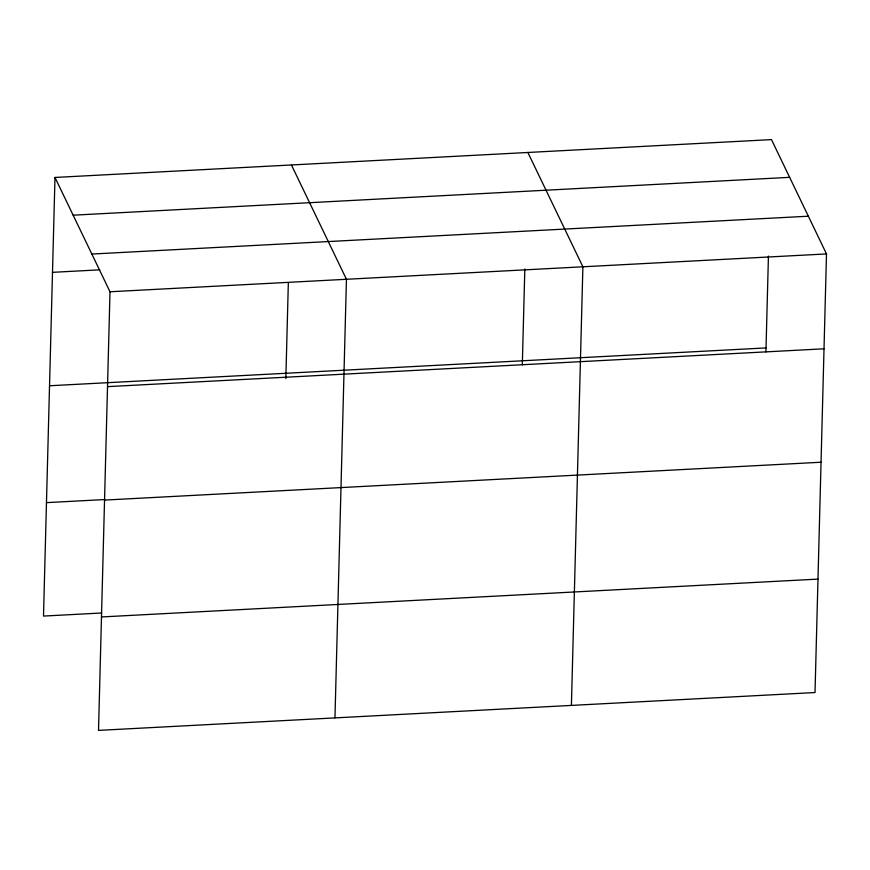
<?xml version="1.0" encoding="UTF-8"?>
<svg xmlns="http://www.w3.org/2000/svg" width="870" height="870" viewBox="0 0 870 870"><rect width="100%" height="100%" fill="white"/><g stroke="black" fill="none" stroke-linecap="round" stroke-linejoin="round"><path stroke-width="1.3" d="M54.984 177.458L110.001 291.765L98.517 730.387L815.016 692.542L826.5 253.931L771.483 139.613L54.984 177.458L43.5 616.069L101.594 613.002M285.838 378.646L288.34 282.793M334.961 717.902L346.445 279.281L291.428 164.963M522.315 364.813L524.827 268.96M571.405 705.407L582.889 266.796L527.872 152.478M765.926 351.948L768.438 256.095M73.145 215.184L789.645 177.339M91.85 254.051L808.35 216.206M52.505 272.332L99.789 269.83M110.001 291.765L826.5 253.931M49.536 385.758L766.024 347.924M107.521 386.639L824.02 348.805M46.469 502.632L104.563 499.565M104.552 500.076L821.041 462.231M101.485 616.95L817.985 579.105"/></g></svg>
